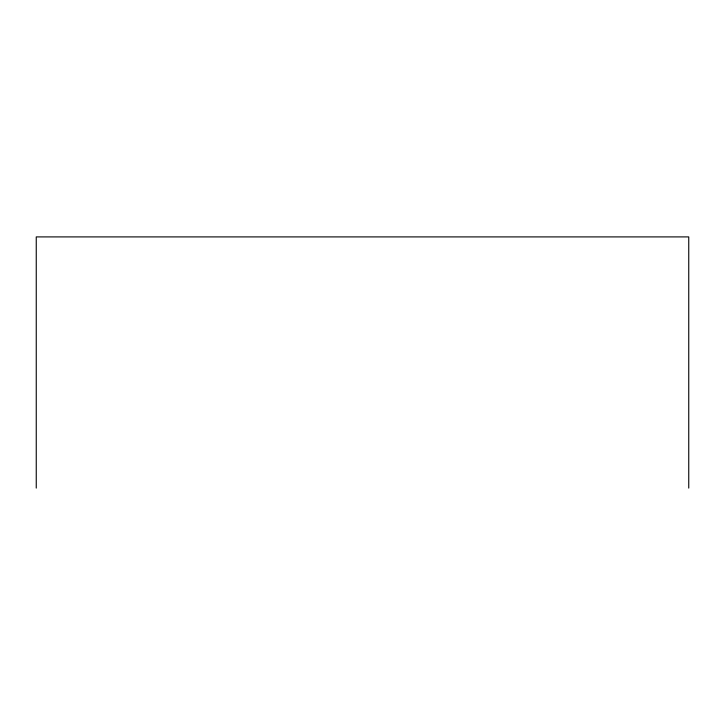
<?xml version="1.0" encoding="UTF-8"?>
<svg xmlns="http://www.w3.org/2000/svg" width="725" height="725" viewBox="0 0 725 725"><rect width="100%" height="100%" fill="white"/><g stroke="black" fill="none" stroke-linecap="round" stroke-linejoin="round"><path stroke-width="1.09" d="M688.75 488.097L688.75 236.903L36.25 236.903L36.25 488.097"/></g></svg>
